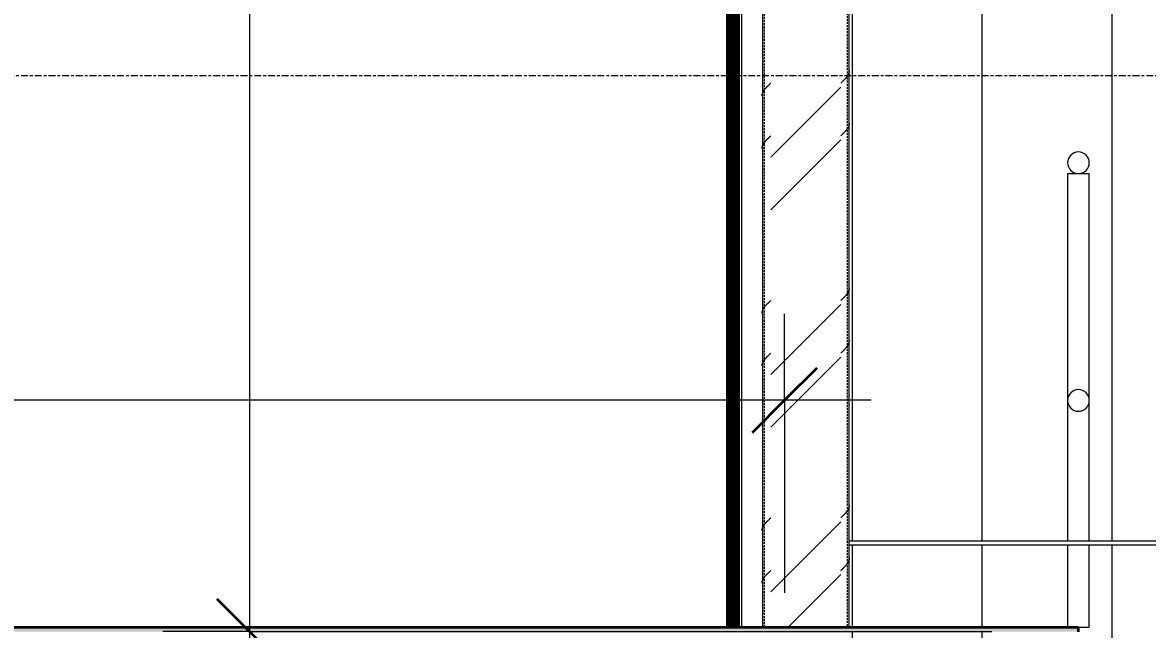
# Model space of a CAD drawing. Header units: centimetres. Extents: x -11896 to 2794, y -437 to 1921.
# Drawn here: x -2483.2 to -2222.9, y 387.4 to 527.8 of the extents above; entities that cross this region are included whole.
import ezdxf

# ---------------------------------------------------------------- set-up
doc = ezdxf.new("R2010")
doc.units = ezdxf.units.CM
doc.linetypes.add('Centre', pattern=[3.175, 0.635, -0.475, 1.59, -0.475])
doc.linetypes.add('Hidden', pattern=[0.714375, 0.47625, -0.238125])
for name, color, linetype, lineweight in [('A-ANNO-DIMS', 7, 'Continuous', 9), ('A-ANNO-DIMS-100', 7, 'Continuous', 9), ('A-FLOR', 7, 'Continuous', 9), ('A-FLOR-HRAL', 7, 'Continuous', 9), ('A-FLOR-LEVL', 7, 'Continuous', 9), ('A-WALL', 7, 'Continuous', 9), ('A-WALL-PATT', 7, 'Continuous', 35), ('S-COLS', 7, 'Continuous', 9)]:
    doc.layers.add(name, color=color, linetype=linetype, lineweight=lineweight)
doc.styles.add('Century Gothic_1', font='GOTHIC.TTF', dxfattribs={"height": 15})
doc.dimstyles.new('FCA_N_Cotas_E100', dxfattribs={"dimscale": 30.48, "dimtxt": 15.662524, "dimasz": 0.492126, "dimexe": 0.656168, "dimexo": 0.656168, "dimgap": 0.032808, "dimtad": 1, "dimlfac": 0.01, "dimrnd": 0.01, "dimzin": 0, "dimdsep": 46, "dimtxsty": 'Century Gothic_1', "dimblk1": 'OBLIQUE', "dimblk2": 'OBLIQUE', "dimsah": 1, "dimcen": 0.09, "dimdle": 0.656168, "dimazin": 2, "dimtfac": 1, "dimtdec": 4, "dimtix": 1, "dimtmove": 0, "dimatfit": 3, "dimfxl": 1, "dimtvp": 1, "dimtolj": 1, "dimtzin": 0, "dimarcsym": 2})
pattern_1 = [(90, (-3611.126, 712), (-30, 2e-15), [])]

# ---------------------------------------------------------------- blocks, each defined once
blk = doc.blocks.new('FP_169-Sección 2-2')
at = {"layer": 'S-COLS'}
blk.add_line((-3742.6, 387.86), (-3742.6, 801.54), dxfattribs=at)
at = {"layer": 'S-COLS', "color": 9, "true_color": 0xc0c0c0}
for p, q in [((-3743.04, 515.32), (-3743.01, 515.36)), ((-3743.01, 515.36), (-3742.98, 515.41)), ((-3742.98, 515.41), (-3742.95, 515.46)), ((-3742.95, 515.46), (-3742.91, 515.5)), ((-3742.91, 515.5), (-3742.88, 515.55)), ((-3742.88, 515.55), (-3742.85, 515.6)), ((-3742.85, 515.6), (-3742.83, 515.65)), ((-3742.83, 515.65), (-3742.8, 515.69)), ((-3742.8, 515.69), (-3742.77, 515.74)), ((-3742.77, 515.74), (-3742.75, 515.79)), ((-3742.75, 515.79), (-3742.72, 515.83)), ((-3742.72, 515.83), (-3742.7, 515.88)), ((-3742.7, 515.88), (-3742.68, 515.93)), ((-3742.68, 515.93), (-3742.66, 515.97)), ((-3742.66, 515.97), (-3742.64, 516.02)), ((-3742.64, 516.02), (-3742.62, 516.07)), ((-3742.62, 516.07), (-3742.6, 516.11)), ((-3742.6, 516.11), (-3742.59, 516.16)), ((-3742.59, 516.16), (-3742.57, 516.21)), ((-3742.57, 516.21), (-3742.56, 516.25)), ((-3742.56, 516.25), (-3742.55, 516.3)), ((-3742.55, 516.3), (-3742.54, 516.35)), ((-3742.54, 516.35), (-3742.53, 516.39)), ((-3742.53, 516.39), (-3742.52, 516.44)), ((-3742.52, 516.44), (-3742.51, 516.49)), ((-3742.51, 516.49), (-3742.5, 516.53)), ((-3742.5, 516.58), (-3742.49, 516.63)), ((-3742.5, 516.53), (-3742.5, 516.58)), ((-3742.49, 516.67), (-3742.49, 516.72)), ((-3742.49, 516.63), (-3742.49, 516.67)), ((-3744.51, 513.77), (-3744.46, 513.82)), ((-3744.46, 513.82), (-3744.41, 513.87)), ((-3744.41, 513.87), (-3744.36, 513.92)), ((-3744.36, 513.92), (-3744.31, 513.96)), ((-3744.31, 513.96), (-3744.26, 514.01)), ((-3744.26, 514.01), (-3744.21, 514.06)), ((-3744.21, 514.06), (-3744.16, 514.1)), ((-3744.16, 514.1), (-3744.11, 514.15)), ((-3744.11, 514.15), (-3744.06, 514.2)), ((-3744.06, 514.2), (-3744.02, 514.24)), ((-3744.02, 514.24), (-3743.97, 514.29)), ((-3743.97, 514.29), (-3743.92, 514.34)), ((-3743.92, 514.34), (-3743.87, 514.38)), ((-3743.87, 514.38), (-3743.83, 514.43)), ((-3743.83, 514.43), (-3743.78, 514.48)), ((-3743.78, 514.48), (-3743.73, 514.52)), ((-3743.73, 514.52), (-3743.69, 514.57)), ((-3743.69, 514.57), (-3743.64, 514.62)), ((-3743.64, 514.62), (-3743.6, 514.66)), ((-3743.6, 514.66), (-3743.55, 514.71)), ((-3743.55, 514.71), (-3743.51, 514.76)), ((-3743.51, 514.76), (-3743.47, 514.8)), ((-3743.47, 514.8), (-3743.43, 514.85)), ((-3743.43, 514.85), (-3743.38, 514.9)), ((-3743.38, 514.9), (-3743.34, 514.94)), ((-3743.34, 514.94), (-3743.3, 514.99)), ((-3743.3, 514.99), (-3743.26, 515.04)), ((-3743.26, 515.04), (-3743.23, 515.08)), ((-3743.23, 515.08), (-3743.19, 515.13)), ((-3743.19, 515.13), (-3743.15, 515.18)), ((-3743.15, 515.18), (-3743.11, 515.22)), ((-3743.11, 515.22), (-3743.08, 515.27)), ((-3743.08, 515.27), (-3743.04, 515.32)), ((-3743.78, 502.29), (-3743.73, 502.33)), ((-3743.73, 502.33), (-3743.69, 502.38)), ((-3743.69, 502.38), (-3743.64, 502.43)), ((-3743.64, 502.43), (-3743.6, 502.47)), ((-3743.6, 502.47), (-3743.55, 502.52)), ((-3743.55, 502.52), (-3743.51, 502.57)), ((-3743.51, 502.57), (-3743.47, 502.61)), ((-3743.47, 502.61), (-3743.43, 502.66)), ((-3743.43, 502.66), (-3743.38, 502.71)), ((-3743.38, 502.71), (-3743.34, 502.75)), ((-3743.34, 502.75), (-3743.3, 502.8)), ((-3743.3, 502.8), (-3743.26, 502.85)), ((-3743.26, 502.85), (-3743.23, 502.89)), ((-3743.23, 502.89), (-3743.19, 502.94)), ((-3743.19, 502.94), (-3743.15, 502.99)), ((-3743.15, 502.99), (-3743.11, 503.03)), ((-3743.11, 503.03), (-3743.08, 503.08)), ((-3743.08, 503.08), (-3743.04, 503.13)), ((-3743.04, 503.13), (-3743.01, 503.18)), ((-3743.01, 503.18), (-3742.98, 503.22)), ((-3742.98, 503.22), (-3742.95, 503.27)), ((-3742.95, 503.27), (-3742.91, 503.32)), ((-3742.91, 503.32), (-3742.88, 503.36)), ((-3742.88, 503.36), (-3742.85, 503.41)), ((-3742.85, 503.41), (-3742.83, 503.46)), ((-3742.83, 503.46), (-3742.8, 503.5)), ((-3742.8, 503.5), (-3742.77, 503.55)), ((-3742.77, 503.55), (-3742.75, 503.6)), ((-3742.75, 503.6), (-3742.72, 503.64)), ((-3742.72, 503.64), (-3742.7, 503.69)), ((-3742.7, 503.69), (-3742.68, 503.74)), ((-3742.68, 503.74), (-3742.66, 503.78)), ((-3742.66, 503.78), (-3742.64, 503.83)), ((-3742.64, 503.83), (-3742.62, 503.88)), ((-3742.62, 503.88), (-3742.6, 503.92)), ((-3742.6, 503.92), (-3742.59, 503.97)), ((-3742.59, 503.97), (-3742.57, 504.02)), ((-3742.57, 504.02), (-3742.56, 504.06)), ((-3742.56, 504.06), (-3742.55, 504.11)), ((-3742.55, 504.11), (-3742.54, 504.16)), ((-3742.54, 504.16), (-3742.53, 504.2)), ((-3742.53, 504.2), (-3742.52, 504.25)), ((-3742.52, 504.25), (-3742.51, 504.3)), ((-3742.51, 504.3), (-3742.5, 504.34)), ((-3742.5, 504.39), (-3742.49, 504.44)), ((-3742.5, 504.34), (-3742.5, 504.39)), ((-3742.49, 504.48), (-3742.49, 504.53)), ((-3742.49, 504.44), (-3742.49, 504.48)), ((-3744.51, 501.59), (-3744.46, 501.63)), ((-3744.46, 501.63), (-3744.41, 501.68)), ((-3744.41, 501.68), (-3744.36, 501.73)), ((-3744.36, 501.73), (-3744.31, 501.77)), ((-3744.31, 501.77), (-3744.26, 501.82)), ((-3744.26, 501.82), (-3744.21, 501.87)), ((-3744.21, 501.87), (-3744.16, 501.91)), ((-3744.16, 501.91), (-3744.11, 501.96)), ((-3744.11, 501.96), (-3744.06, 502.01)), ((-3744.06, 502.01), (-3744.02, 502.05)), ((-3744.02, 502.05), (-3743.97, 502.1)), ((-3743.97, 502.1), (-3743.92, 502.15)), ((-3743.92, 502.15), (-3743.87, 502.19)), ((-3743.87, 502.19), (-3743.83, 502.24)), ((-3743.83, 502.24), (-3743.78, 502.29)), ((-3742.59, 465.87), (-3742.57, 465.92)), ((-3742.57, 465.92), (-3742.56, 465.96)), ((-3742.56, 465.96), (-3742.55, 466.01)), ((-3742.55, 466.01), (-3742.54, 466.06)), ((-3742.54, 466.06), (-3742.53, 466.1)), ((-3742.53, 466.1), (-3742.52, 466.15)), ((-3742.52, 466.15), (-3742.51, 466.2)), ((-3742.51, 466.2), (-3742.5, 466.24)), ((-3742.5, 466.29), (-3742.49, 466.34)), ((-3742.5, 466.24), (-3742.5, 466.29)), ((-3742.49, 466.38), (-3742.49, 466.43)), ((-3742.49, 466.34), (-3742.49, 466.38)), ((-3744.51, 463.49), (-3744.46, 463.53)), ((-3744.46, 463.53), (-3744.41, 463.58)), ((-3744.41, 463.58), (-3744.36, 463.63)), ((-3744.36, 463.63), (-3744.31, 463.67)), ((-3744.31, 463.67), (-3744.26, 463.72)), ((-3744.26, 463.72), (-3744.21, 463.77)), ((-3744.21, 463.77), (-3744.16, 463.81)), ((-3744.16, 463.81), (-3744.11, 463.86)), ((-3744.11, 463.86), (-3744.06, 463.91)), ((-3744.06, 463.91), (-3744.02, 463.95)), ((-3744.02, 463.95), (-3743.97, 464)), ((-3743.97, 464), (-3743.92, 464.05)), ((-3743.92, 464.05), (-3743.87, 464.09)), ((-3743.87, 464.09), (-3743.83, 464.14)), ((-3743.83, 464.14), (-3743.78, 464.19)), ((-3743.78, 464.19), (-3743.73, 464.23)), ((-3743.73, 464.23), (-3743.69, 464.28)), ((-3743.69, 464.28), (-3743.64, 464.33)), ((-3743.64, 464.33), (-3743.6, 464.37)), ((-3743.6, 464.37), (-3743.55, 464.42)), ((-3743.55, 464.42), (-3743.51, 464.47)), ((-3743.51, 464.47), (-3743.47, 464.51)), ((-3743.47, 464.51), (-3743.43, 464.56)), ((-3743.43, 464.56), (-3743.38, 464.61)), ((-3743.38, 464.61), (-3743.34, 464.65)), ((-3743.34, 464.65), (-3743.3, 464.7)), ((-3743.3, 464.7), (-3743.26, 464.75)), ((-3743.26, 464.75), (-3743.23, 464.79)), ((-3743.23, 464.79), (-3743.19, 464.84)), ((-3743.19, 464.84), (-3743.15, 464.89)), ((-3743.15, 464.89), (-3743.11, 464.93)), ((-3743.11, 464.93), (-3743.08, 464.98)), ((-3743.08, 464.98), (-3743.04, 465.03)), ((-3743.04, 465.03), (-3743.01, 465.08)), ((-3743.01, 465.08), (-3742.98, 465.12)), ((-3742.98, 465.12), (-3742.95, 465.17)), ((-3742.95, 465.17), (-3742.91, 465.22)), ((-3742.91, 465.22), (-3742.88, 465.26)), ((-3742.88, 465.26), (-3742.85, 465.31)), ((-3742.85, 465.31), (-3742.83, 465.36)), ((-3742.83, 465.36), (-3742.8, 465.4)), ((-3742.8, 465.4), (-3742.77, 465.45)), ((-3742.77, 465.45), (-3742.75, 465.5)), ((-3742.75, 465.5), (-3742.72, 465.54)), ((-3742.72, 465.54), (-3742.7, 465.59)), ((-3742.7, 465.59), (-3742.68, 465.64)), ((-3742.68, 465.64), (-3742.66, 465.68)), ((-3742.66, 465.68), (-3742.64, 465.73)), ((-3742.64, 465.73), (-3742.62, 465.78)), ((-3742.62, 465.78), (-3742.6, 465.82)), ((-3742.6, 465.82), (-3742.59, 465.87)), ((-3743.04, 452.84), (-3743.01, 452.89)), ((-3743.01, 452.89), (-3742.98, 452.93)), ((-3742.98, 452.93), (-3742.95, 452.98)), ((-3742.95, 452.98), (-3742.91, 453.03)), ((-3742.91, 453.03), (-3742.88, 453.07)), ((-3742.88, 453.07), (-3742.85, 453.12)), ((-3742.85, 453.12), (-3742.83, 453.17)), ((-3742.83, 453.17), (-3742.8, 453.21)), ((-3742.8, 453.21), (-3742.77, 453.26)), ((-3742.77, 453.26), (-3742.75, 453.31)), ((-3742.75, 453.31), (-3742.72, 453.35)), ((-3742.72, 453.35), (-3742.7, 453.4)), ((-3742.7, 453.4), (-3742.68, 453.45)), ((-3742.68, 453.45), (-3742.66, 453.49)), ((-3742.66, 453.49), (-3742.64, 453.54)), ((-3742.64, 453.54), (-3742.62, 453.59)), ((-3742.62, 453.59), (-3742.6, 453.63)), ((-3742.6, 453.63), (-3742.59, 453.68)), ((-3742.59, 453.68), (-3742.57, 453.73)), ((-3742.57, 453.73), (-3742.56, 453.77)), ((-3742.56, 453.77), (-3742.55, 453.82)), ((-3742.55, 453.82), (-3742.54, 453.87)), ((-3742.54, 453.87), (-3742.53, 453.91)), ((-3742.53, 453.91), (-3742.52, 453.96)), ((-3742.52, 453.96), (-3742.51, 454.01)), ((-3742.51, 454.01), (-3742.5, 454.05)), ((-3742.5, 454.1), (-3742.49, 454.15)), ((-3742.5, 454.05), (-3742.5, 454.1)), ((-3742.49, 454.19), (-3742.49, 454.24)), ((-3742.49, 454.15), (-3742.49, 454.19)), ((-3744.51, 451.3), (-3744.46, 451.34)), ((-3744.46, 451.34), (-3744.41, 451.39)), ((-3744.41, 451.39), (-3744.36, 451.44)), ((-3744.36, 451.44), (-3744.31, 451.48)), ((-3744.31, 451.48), (-3744.26, 451.53)), ((-3744.26, 451.53), (-3744.21, 451.58)), ((-3744.21, 451.58), (-3744.16, 451.62)), ((-3744.16, 451.62), (-3744.11, 451.67)), ((-3744.11, 451.67), (-3744.06, 451.72)), ((-3744.06, 451.72), (-3744.02, 451.76)), ((-3744.02, 451.76), (-3743.97, 451.81)), ((-3743.97, 451.81), (-3743.92, 451.86)), ((-3743.92, 451.86), (-3743.87, 451.9)), ((-3743.87, 451.9), (-3743.83, 451.95)), ((-3743.83, 451.95), (-3743.78, 452)), ((-3743.78, 452), (-3743.73, 452.04)), ((-3743.73, 452.04), (-3743.69, 452.09)), ((-3743.69, 452.09), (-3743.64, 452.14)), ((-3743.64, 452.14), (-3743.6, 452.18)), ((-3743.6, 452.18), (-3743.55, 452.23)), ((-3743.55, 452.23), (-3743.51, 452.28)), ((-3743.51, 452.28), (-3743.47, 452.32)), ((-3743.47, 452.32), (-3743.43, 452.37)), ((-3743.43, 452.37), (-3743.38, 452.42)), ((-3743.38, 452.42), (-3743.34, 452.46)), ((-3743.34, 452.46), (-3743.3, 452.51)), ((-3743.3, 452.51), (-3743.26, 452.56)), ((-3743.26, 452.56), (-3743.23, 452.61)), ((-3743.23, 452.61), (-3743.19, 452.65)), ((-3743.19, 452.65), (-3743.15, 452.7)), ((-3743.15, 452.7), (-3743.11, 452.75)), ((-3743.11, 452.75), (-3743.08, 452.79)), ((-3743.08, 452.79), (-3743.04, 452.84)), ((-3743.87, 413.8), (-3743.83, 413.85)), ((-3743.83, 413.85), (-3743.78, 413.9)), ((-3743.78, 413.9), (-3743.73, 413.94)), ((-3743.73, 413.94), (-3743.69, 413.99)), ((-3743.69, 413.99), (-3743.64, 414.04)), ((-3743.64, 414.04), (-3743.6, 414.08)), ((-3743.6, 414.08), (-3743.55, 414.13)), ((-3743.55, 414.13), (-3743.51, 414.18)), ((-3743.51, 414.18), (-3743.47, 414.22)), ((-3743.47, 414.22), (-3743.43, 414.27)), ((-3743.43, 414.27), (-3743.38, 414.32)), ((-3743.38, 414.32), (-3743.34, 414.36)), ((-3743.34, 414.36), (-3743.3, 414.41)), ((-3743.3, 414.41), (-3743.26, 414.46)), ((-3743.26, 414.46), (-3743.23, 414.51)), ((-3743.23, 414.51), (-3743.19, 414.55)), ((-3743.19, 414.55), (-3743.15, 414.6)), ((-3743.15, 414.6), (-3743.11, 414.65)), ((-3743.11, 414.65), (-3743.08, 414.69)), ((-3743.08, 414.69), (-3743.04, 414.74)), ((-3743.04, 414.74), (-3743.01, 414.79)), ((-3743.01, 414.79), (-3742.98, 414.83)), ((-3742.98, 414.83), (-3742.95, 414.88)), ((-3742.95, 414.88), (-3742.91, 414.93)), ((-3742.91, 414.93), (-3742.88, 414.97)), ((-3742.88, 414.97), (-3742.85, 415.02)), ((-3742.85, 415.02), (-3742.83, 415.07)), ((-3742.83, 415.07), (-3742.8, 415.11)), ((-3742.8, 415.11), (-3742.77, 415.16)), ((-3742.77, 415.16), (-3742.75, 415.21)), ((-3742.75, 415.21), (-3742.72, 415.25)), ((-3742.72, 415.25), (-3742.7, 415.3)), ((-3742.7, 415.3), (-3742.68, 415.35)), ((-3742.68, 415.35), (-3742.66, 415.39)), ((-3742.66, 415.39), (-3742.64, 415.44)), ((-3742.64, 415.44), (-3742.62, 415.49)), ((-3742.62, 415.49), (-3742.6, 415.53)), ((-3742.6, 415.53), (-3742.59, 415.58)), ((-3742.59, 415.58), (-3742.57, 415.63)), ((-3742.57, 415.63), (-3742.56, 415.67)), ((-3742.56, 415.67), (-3742.55, 415.72)), ((-3742.55, 415.72), (-3742.54, 415.77)), ((-3742.54, 415.77), (-3742.53, 415.81)), ((-3742.53, 415.81), (-3742.52, 415.86)), ((-3742.52, 415.86), (-3742.51, 415.91)), ((-3742.51, 415.91), (-3742.5, 415.95)), ((-3742.5, 416), (-3742.49, 416.05)), ((-3742.5, 415.95), (-3742.5, 416)), ((-3742.49, 416.09), (-3742.49, 416.14)), ((-3742.49, 416.05), (-3742.49, 416.09)), ((-3744.51, 413.2), (-3744.46, 413.24)), ((-3744.46, 413.24), (-3744.41, 413.29)), ((-3744.41, 413.29), (-3744.36, 413.34)), ((-3744.36, 413.34), (-3744.31, 413.38)), ((-3744.31, 413.38), (-3744.26, 413.43)), ((-3744.26, 413.43), (-3744.21, 413.48)), ((-3744.21, 413.48), (-3744.16, 413.52)), ((-3744.16, 413.52), (-3744.11, 413.57)), ((-3744.11, 413.57), (-3744.06, 413.62)), ((-3744.06, 413.62), (-3744.02, 413.66)), ((-3744.02, 413.66), (-3743.97, 413.71)), ((-3743.97, 413.71), (-3743.92, 413.76)), ((-3743.92, 413.76), (-3743.87, 413.8)), ((-3742.59, 403.39), (-3742.57, 403.44)), ((-3742.57, 403.44), (-3742.56, 403.48)), ((-3742.56, 403.48), (-3742.55, 403.53)), ((-3742.55, 403.53), (-3742.54, 403.58)), ((-3742.54, 403.58), (-3742.53, 403.62)), ((-3742.53, 403.62), (-3742.52, 403.67)), ((-3742.52, 403.67), (-3742.51, 403.72)), ((-3742.51, 403.72), (-3742.5, 403.77)), ((-3742.5, 403.81), (-3742.49, 403.86)), ((-3742.5, 403.77), (-3742.5, 403.81)), ((-3742.49, 403.91), (-3742.49, 403.95)), ((-3742.49, 403.86), (-3742.49, 403.91)), ((-3744.51, 401.01), (-3744.46, 401.05)), ((-3744.46, 401.05), (-3744.41, 401.1)), ((-3744.41, 401.1), (-3744.36, 401.15)), ((-3744.36, 401.15), (-3744.31, 401.19)), ((-3744.31, 401.19), (-3744.26, 401.24)), ((-3744.26, 401.24), (-3744.21, 401.29)), ((-3744.21, 401.29), (-3744.16, 401.33)), ((-3744.16, 401.33), (-3744.11, 401.38)), ((-3744.11, 401.38), (-3744.06, 401.43)), ((-3744.06, 401.43), (-3744.02, 401.47)), ((-3744.02, 401.47), (-3743.97, 401.52)), ((-3743.97, 401.52), (-3743.92, 401.57)), ((-3743.92, 401.57), (-3743.87, 401.61)), ((-3743.87, 401.61), (-3743.83, 401.66)), ((-3743.83, 401.66), (-3743.78, 401.71)), ((-3743.78, 401.71), (-3743.73, 401.75)), ((-3743.73, 401.75), (-3743.69, 401.8)), ((-3743.69, 401.8), (-3743.64, 401.85)), ((-3743.64, 401.85), (-3743.6, 401.9)), ((-3743.6, 401.9), (-3743.55, 401.94)), ((-3743.55, 401.94), (-3743.51, 401.99)), ((-3743.51, 401.99), (-3743.47, 402.04)), ((-3743.47, 402.04), (-3743.43, 402.08)), ((-3743.43, 402.08), (-3743.38, 402.13)), ((-3743.38, 402.13), (-3743.34, 402.18)), ((-3743.34, 402.18), (-3743.3, 402.22)), ((-3743.3, 402.22), (-3743.26, 402.27)), ((-3743.26, 402.27), (-3743.23, 402.32)), ((-3743.23, 402.32), (-3743.19, 402.36)), ((-3743.19, 402.36), (-3743.15, 402.41)), ((-3743.15, 402.41), (-3743.11, 402.46)), ((-3743.11, 402.46), (-3743.08, 402.5)), ((-3743.08, 402.5), (-3743.04, 402.55)), ((-3743.04, 402.55), (-3743.01, 402.6)), ((-3743.01, 402.6), (-3742.98, 402.64)), ((-3742.98, 402.64), (-3742.95, 402.69)), ((-3742.95, 402.69), (-3742.91, 402.74)), ((-3742.91, 402.74), (-3742.88, 402.78)), ((-3742.88, 402.78), (-3742.85, 402.83)), ((-3742.85, 402.83), (-3742.83, 402.88)), ((-3742.83, 402.88), (-3742.8, 402.92)), ((-3742.8, 402.92), (-3742.77, 402.97)), ((-3742.77, 402.97), (-3742.75, 403.02)), ((-3742.75, 403.02), (-3742.72, 403.06)), ((-3742.72, 403.06), (-3742.7, 403.11)), ((-3742.7, 403.11), (-3742.68, 403.16)), ((-3742.68, 403.16), (-3742.66, 403.2)), ((-3742.66, 403.2), (-3742.64, 403.25)), ((-3742.64, 403.25), (-3742.62, 403.3)), ((-3742.62, 403.3), (-3742.6, 403.34)), ((-3742.6, 403.34), (-3742.59, 403.39))]:
    blk.add_line(p, q, dxfattribs=at)
blk = doc.blocks.new('FP_170-Sección 2-2')
at = {"layer": 'S-COLS'}
blk.add_line((-3762.6, 801.54), (-3762.6, 387.86), dxfattribs=at)
at = {"layer": 'S-COLS', "color": 9, "true_color": 0xc0c0c0}
for p, q in [((-3761.78, 512.7), (-3761.74, 512.75)), ((-3761.74, 512.75), (-3761.69, 512.79)), ((-3761.69, 512.79), (-3761.65, 512.84)), ((-3761.65, 512.84), (-3761.61, 512.89)), ((-3761.61, 512.89), (-3761.56, 512.93)), ((-3761.56, 512.93), (-3761.52, 512.98)), ((-3761.52, 512.98), (-3761.47, 513.03)), ((-3761.47, 513.03), (-3761.43, 513.07)), ((-3761.43, 513.07), (-3761.38, 513.12)), ((-3761.38, 513.12), (-3761.33, 513.17)), ((-3761.33, 513.17), (-3761.28, 513.21)), ((-3761.28, 513.21), (-3761.24, 513.26)), ((-3761.24, 513.26), (-3761.19, 513.31)), ((-3761.19, 513.31), (-3761.14, 513.35)), ((-3761.14, 513.35), (-3761.09, 513.4)), ((-3761.09, 513.4), (-3761.04, 513.45)), ((-3761.04, 513.45), (-3760.99, 513.49)), ((-3760.99, 513.49), (-3760.95, 513.54)), ((-3760.95, 513.54), (-3760.9, 513.59)), ((-3760.9, 513.59), (-3760.85, 513.63)), ((-3760.85, 513.63), (-3760.8, 513.68)), ((-3760.8, 513.68), (-3760.75, 513.73)), ((-3760.75, 513.73), (-3760.7, 513.77)), ((-3762.72, 510.88), (-3762.71, 510.92)), ((-3762.72, 510.83), (-3762.72, 510.88)), ((-3762.71, 510.97), (-3762.7, 511.02)), ((-3762.71, 510.92), (-3762.71, 510.97)), ((-3762.7, 511.06), (-3762.69, 511.11)), ((-3762.7, 511.02), (-3762.7, 511.06)), ((-3762.69, 511.11), (-3762.68, 511.16)), ((-3762.68, 511.16), (-3762.67, 511.2)), ((-3762.67, 511.2), (-3762.66, 511.25)), ((-3762.66, 511.25), (-3762.65, 511.3)), ((-3762.65, 511.3), (-3762.63, 511.34)), ((-3762.63, 511.34), (-3762.62, 511.39)), ((-3762.62, 511.39), (-3762.6, 511.44)), ((-3762.6, 511.44), (-3762.58, 511.48)), ((-3762.58, 511.48), (-3762.57, 511.53)), ((-3762.57, 511.53), (-3762.55, 511.58)), ((-3762.55, 511.58), (-3762.52, 511.62)), ((-3762.52, 511.62), (-3762.5, 511.67)), ((-3762.5, 511.67), (-3762.48, 511.72)), ((-3762.48, 511.72), (-3762.46, 511.76)), ((-3762.46, 511.76), (-3762.43, 511.81)), ((-3762.43, 511.81), (-3762.41, 511.86)), ((-3762.41, 511.86), (-3762.38, 511.9)), ((-3762.38, 511.9), (-3762.35, 511.95)), ((-3762.35, 511.95), (-3762.32, 512)), ((-3762.32, 512), (-3762.29, 512.04)), ((-3762.29, 512.04), (-3762.26, 512.09)), ((-3762.26, 512.09), (-3762.23, 512.14)), ((-3762.23, 512.14), (-3762.2, 512.18)), ((-3762.2, 512.18), (-3762.16, 512.23)), ((-3762.16, 512.23), (-3762.13, 512.28)), ((-3762.13, 512.28), (-3762.09, 512.32)), ((-3762.09, 512.32), (-3762.06, 512.37)), ((-3762.06, 512.37), (-3762.02, 512.42)), ((-3762.02, 512.42), (-3761.98, 512.47)), ((-3761.98, 512.47), (-3761.94, 512.51)), ((-3761.94, 512.51), (-3761.9, 512.56)), ((-3761.9, 512.56), (-3761.86, 512.61)), ((-3761.86, 512.61), (-3761.82, 512.65)), ((-3761.82, 512.65), (-3761.78, 512.7)), ((-3762.38, 499.71), (-3762.35, 499.76)), ((-3762.35, 499.76), (-3762.32, 499.81)), ((-3762.32, 499.81), (-3762.29, 499.85)), ((-3762.29, 499.85), (-3762.26, 499.9)), ((-3762.26, 499.9), (-3762.23, 499.95)), ((-3762.23, 499.95), (-3762.2, 500)), ((-3762.2, 500), (-3762.16, 500.04)), ((-3762.16, 500.04), (-3762.13, 500.09)), ((-3762.13, 500.09), (-3762.09, 500.14)), ((-3762.09, 500.14), (-3762.06, 500.18)), ((-3762.06, 500.18), (-3762.02, 500.23)), ((-3762.02, 500.23), (-3761.98, 500.28)), ((-3761.98, 500.28), (-3761.94, 500.32)), ((-3761.94, 500.32), (-3761.9, 500.37)), ((-3761.9, 500.37), (-3761.86, 500.42)), ((-3761.86, 500.42), (-3761.82, 500.46)), ((-3761.82, 500.46), (-3761.78, 500.51)), ((-3761.78, 500.51), (-3761.74, 500.56)), ((-3761.74, 500.56), (-3761.69, 500.6)), ((-3761.69, 500.6), (-3761.65, 500.65)), ((-3761.65, 500.65), (-3761.61, 500.7)), ((-3761.61, 500.7), (-3761.56, 500.74)), ((-3761.56, 500.74), (-3761.52, 500.79)), ((-3761.52, 500.79), (-3761.47, 500.84)), ((-3761.47, 500.84), (-3761.43, 500.88)), ((-3761.43, 500.88), (-3761.38, 500.93)), ((-3761.38, 500.93), (-3761.33, 500.98)), ((-3761.33, 500.98), (-3761.28, 501.02)), ((-3761.28, 501.02), (-3761.24, 501.07)), ((-3761.24, 501.07), (-3761.19, 501.12)), ((-3761.19, 501.12), (-3761.14, 501.16)), ((-3761.14, 501.16), (-3761.09, 501.21)), ((-3761.09, 501.21), (-3761.04, 501.26)), ((-3761.04, 501.26), (-3760.99, 501.3)), ((-3760.99, 501.3), (-3760.95, 501.35)), ((-3760.95, 501.35), (-3760.9, 501.4)), ((-3760.9, 501.4), (-3760.85, 501.44)), ((-3760.85, 501.44), (-3760.8, 501.49)), ((-3760.8, 501.49), (-3760.75, 501.54)), ((-3760.75, 501.54), (-3760.7, 501.58)), ((-3762.72, 498.69), (-3762.71, 498.73)), ((-3762.72, 498.64), (-3762.72, 498.69)), ((-3762.71, 498.78), (-3762.7, 498.83)), ((-3762.71, 498.73), (-3762.71, 498.78)), ((-3762.7, 498.87), (-3762.69, 498.92)), ((-3762.7, 498.83), (-3762.7, 498.87)), ((-3762.69, 498.92), (-3762.68, 498.97)), ((-3762.68, 498.97), (-3762.67, 499.01)), ((-3762.67, 499.01), (-3762.66, 499.06)), ((-3762.66, 499.06), (-3762.65, 499.11)), ((-3762.65, 499.11), (-3762.63, 499.15)), ((-3762.63, 499.15), (-3762.62, 499.2)), ((-3762.62, 499.2), (-3762.6, 499.25)), ((-3762.6, 499.25), (-3762.58, 499.29)), ((-3762.58, 499.29), (-3762.57, 499.34)), ((-3762.57, 499.34), (-3762.55, 499.39)), ((-3762.55, 499.39), (-3762.52, 499.43)), ((-3762.52, 499.43), (-3762.5, 499.48)), ((-3762.5, 499.48), (-3762.48, 499.53)), ((-3762.48, 499.53), (-3762.46, 499.57)), ((-3762.46, 499.57), (-3762.43, 499.62)), ((-3762.43, 499.62), (-3762.41, 499.67)), ((-3762.41, 499.67), (-3762.38, 499.71)), ((-3760.95, 463.25), (-3760.9, 463.3)), ((-3760.9, 463.3), (-3760.85, 463.34)), ((-3760.85, 463.34), (-3760.8, 463.39)), ((-3760.8, 463.39), (-3760.75, 463.44)), ((-3760.75, 463.44), (-3760.7, 463.48)), ((-3762.71, 460.68), (-3762.7, 460.73)), ((-3762.7, 460.77), (-3762.69, 460.82)), ((-3762.7, 460.73), (-3762.7, 460.77)), ((-3762.69, 460.82), (-3762.68, 460.87)), ((-3762.68, 460.87), (-3762.67, 460.91)), ((-3762.67, 460.91), (-3762.66, 460.96)), ((-3762.66, 460.96), (-3762.65, 461.01)), ((-3762.65, 461.01), (-3762.63, 461.05)), ((-3762.63, 461.05), (-3762.62, 461.1)), ((-3762.62, 461.1), (-3762.6, 461.15)), ((-3762.6, 461.15), (-3762.58, 461.19)), ((-3762.58, 461.19), (-3762.57, 461.24)), ((-3762.57, 461.24), (-3762.55, 461.29)), ((-3762.55, 461.29), (-3762.52, 461.33)), ((-3762.52, 461.33), (-3762.5, 461.38)), ((-3762.5, 461.38), (-3762.48, 461.43)), ((-3762.48, 461.43), (-3762.46, 461.47)), ((-3762.46, 461.47), (-3762.43, 461.52)), ((-3762.43, 461.52), (-3762.41, 461.57)), ((-3762.41, 461.57), (-3762.38, 461.61)), ((-3762.38, 461.61), (-3762.35, 461.66)), ((-3762.35, 461.66), (-3762.32, 461.71)), ((-3762.32, 461.71), (-3762.29, 461.75)), ((-3762.29, 461.75), (-3762.26, 461.8)), ((-3762.26, 461.8), (-3762.23, 461.85)), ((-3762.23, 461.85), (-3762.2, 461.9)), ((-3762.2, 461.9), (-3762.16, 461.94)), ((-3762.16, 461.94), (-3762.13, 461.99)), ((-3762.13, 461.99), (-3762.09, 462.04)), ((-3762.09, 462.04), (-3762.06, 462.08)), ((-3762.06, 462.08), (-3762.02, 462.13)), ((-3762.02, 462.13), (-3761.98, 462.18)), ((-3761.98, 462.18), (-3761.94, 462.22)), ((-3761.94, 462.22), (-3761.9, 462.27)), ((-3761.9, 462.27), (-3761.86, 462.32)), ((-3761.86, 462.32), (-3761.82, 462.36)), ((-3761.82, 462.36), (-3761.78, 462.41)), ((-3761.78, 462.41), (-3761.74, 462.46)), ((-3761.74, 462.46), (-3761.69, 462.5)), ((-3761.69, 462.5), (-3761.65, 462.55)), ((-3761.65, 462.55), (-3761.61, 462.6)), ((-3761.61, 462.6), (-3761.56, 462.64)), ((-3761.56, 462.64), (-3761.52, 462.69)), ((-3761.52, 462.69), (-3761.47, 462.74)), ((-3761.47, 462.74), (-3761.43, 462.78)), ((-3761.43, 462.78), (-3761.38, 462.83)), ((-3761.38, 462.83), (-3761.33, 462.88)), ((-3761.33, 462.88), (-3761.28, 462.92)), ((-3761.28, 462.92), (-3761.24, 462.97)), ((-3761.24, 462.97), (-3761.19, 463.02)), ((-3761.19, 463.02), (-3761.14, 463.06)), ((-3761.14, 463.06), (-3761.09, 463.11)), ((-3761.09, 463.11), (-3761.04, 463.16)), ((-3761.04, 463.16), (-3760.99, 463.2)), ((-3760.99, 463.2), (-3760.95, 463.25)), ((-3762.72, 460.59), (-3762.71, 460.63)), ((-3762.72, 460.54), (-3762.72, 460.59)), ((-3762.71, 460.63), (-3762.71, 460.68)), ((-3761.74, 450.27), (-3761.69, 450.31)), ((-3761.69, 450.31), (-3761.65, 450.36)), ((-3761.65, 450.36), (-3761.61, 450.41)), ((-3761.61, 450.41), (-3761.56, 450.45)), ((-3761.56, 450.45), (-3761.52, 450.5)), ((-3761.52, 450.5), (-3761.47, 450.55)), ((-3761.47, 450.55), (-3761.43, 450.59)), ((-3761.43, 450.59), (-3761.38, 450.64)), ((-3761.38, 450.64), (-3761.33, 450.69)), ((-3761.33, 450.69), (-3761.28, 450.73)), ((-3761.28, 450.73), (-3761.24, 450.78)), ((-3761.24, 450.78), (-3761.19, 450.83)), ((-3761.19, 450.83), (-3761.14, 450.87)), ((-3761.14, 450.87), (-3761.09, 450.92)), ((-3761.09, 450.92), (-3761.04, 450.97)), ((-3761.04, 450.97), (-3760.99, 451.01)), ((-3760.99, 451.01), (-3760.95, 451.06)), ((-3760.95, 451.06), (-3760.9, 451.11)), ((-3760.9, 451.11), (-3760.85, 451.16)), ((-3760.85, 451.16), (-3760.8, 451.2)), ((-3760.8, 451.2), (-3760.75, 451.25)), ((-3760.75, 451.25), (-3760.7, 451.3)), ((-3762.72, 448.4), (-3762.71, 448.44)), ((-3762.72, 448.35), (-3762.72, 448.4)), ((-3762.71, 448.49), (-3762.7, 448.54)), ((-3762.71, 448.44), (-3762.71, 448.49)), ((-3762.7, 448.58), (-3762.69, 448.63)), ((-3762.7, 448.54), (-3762.7, 448.58)), ((-3762.69, 448.63), (-3762.68, 448.68)), ((-3762.68, 448.68), (-3762.67, 448.72)), ((-3762.67, 448.72), (-3762.66, 448.77)), ((-3762.66, 448.77), (-3762.65, 448.82)), ((-3762.65, 448.82), (-3762.63, 448.86)), ((-3762.63, 448.86), (-3762.62, 448.91)), ((-3762.62, 448.91), (-3762.6, 448.96)), ((-3762.6, 448.96), (-3762.58, 449)), ((-3762.58, 449), (-3762.57, 449.05)), ((-3762.57, 449.05), (-3762.55, 449.1)), ((-3762.55, 449.1), (-3762.52, 449.14)), ((-3762.52, 449.14), (-3762.5, 449.19)), ((-3762.5, 449.19), (-3762.48, 449.24)), ((-3762.48, 449.24), (-3762.46, 449.28)), ((-3762.46, 449.28), (-3762.43, 449.33)), ((-3762.43, 449.33), (-3762.41, 449.38)), ((-3762.41, 449.38), (-3762.38, 449.43)), ((-3762.38, 449.43), (-3762.35, 449.47)), ((-3762.35, 449.47), (-3762.32, 449.52)), ((-3762.32, 449.52), (-3762.29, 449.57)), ((-3762.29, 449.57), (-3762.26, 449.61)), ((-3762.26, 449.61), (-3762.23, 449.66)), ((-3762.23, 449.66), (-3762.2, 449.71)), ((-3762.2, 449.71), (-3762.16, 449.75)), ((-3762.16, 449.75), (-3762.13, 449.8)), ((-3762.13, 449.8), (-3762.09, 449.85)), ((-3762.09, 449.85), (-3762.06, 449.89)), ((-3762.06, 449.89), (-3762.02, 449.94)), ((-3762.02, 449.94), (-3761.98, 449.99)), ((-3761.98, 449.99), (-3761.94, 450.03)), ((-3761.94, 450.03), (-3761.9, 450.08)), ((-3761.9, 450.08), (-3761.86, 450.13)), ((-3761.86, 450.13), (-3761.82, 450.17)), ((-3761.82, 450.17), (-3761.78, 450.22)), ((-3761.78, 450.22), (-3761.74, 450.27)), ((-3762.43, 411.23), (-3762.41, 411.28)), ((-3762.41, 411.28), (-3762.38, 411.33)), ((-3762.38, 411.33), (-3762.35, 411.37)), ((-3762.35, 411.37), (-3762.32, 411.42)), ((-3762.32, 411.42), (-3762.29, 411.47)), ((-3762.29, 411.47), (-3762.26, 411.51)), ((-3762.26, 411.51), (-3762.23, 411.56)), ((-3762.23, 411.56), (-3762.2, 411.61)), ((-3762.2, 411.61), (-3762.16, 411.65)), ((-3762.16, 411.65), (-3762.13, 411.7)), ((-3762.13, 411.7), (-3762.09, 411.75)), ((-3762.09, 411.75), (-3762.06, 411.79)), ((-3762.06, 411.79), (-3762.02, 411.84)), ((-3762.02, 411.84), (-3761.98, 411.89)), ((-3761.98, 411.89), (-3761.94, 411.93)), ((-3761.94, 411.93), (-3761.9, 411.98)), ((-3761.9, 411.98), (-3761.86, 412.03)), ((-3761.86, 412.03), (-3761.82, 412.07)), ((-3761.82, 412.07), (-3761.78, 412.12)), ((-3761.78, 412.12), (-3761.74, 412.17)), ((-3761.74, 412.17), (-3761.69, 412.21)), ((-3761.69, 412.21), (-3761.65, 412.26)), ((-3761.65, 412.26), (-3761.61, 412.31)), ((-3761.61, 412.31), (-3761.56, 412.35)), ((-3761.56, 412.35), (-3761.52, 412.4)), ((-3761.52, 412.4), (-3761.47, 412.45)), ((-3761.47, 412.45), (-3761.43, 412.49)), ((-3761.43, 412.49), (-3761.38, 412.54)), ((-3761.38, 412.54), (-3761.33, 412.59)), ((-3761.33, 412.59), (-3761.28, 412.63)), ((-3761.28, 412.63), (-3761.24, 412.68)), ((-3761.24, 412.68), (-3761.19, 412.73)), ((-3761.19, 412.73), (-3761.14, 412.77)), ((-3761.14, 412.77), (-3761.09, 412.82)), ((-3761.09, 412.82), (-3761.04, 412.87)), ((-3761.04, 412.87), (-3760.99, 412.91)), ((-3760.99, 412.91), (-3760.95, 412.96)), ((-3760.95, 412.96), (-3760.9, 413.01)), ((-3760.9, 413.01), (-3760.85, 413.06)), ((-3760.85, 413.06), (-3760.8, 413.1)), ((-3760.8, 413.1), (-3760.75, 413.15)), ((-3760.75, 413.15), (-3760.7, 413.2)), ((-3762.72, 410.3), (-3762.71, 410.34)), ((-3762.72, 410.25), (-3762.72, 410.3)), ((-3762.71, 410.39), (-3762.7, 410.44)), ((-3762.71, 410.34), (-3762.71, 410.39)), ((-3762.7, 410.48), (-3762.69, 410.53)), ((-3762.7, 410.44), (-3762.7, 410.48)), ((-3762.69, 410.53), (-3762.68, 410.58)), ((-3762.68, 410.58), (-3762.67, 410.62)), ((-3762.67, 410.62), (-3762.66, 410.67)), ((-3762.66, 410.67), (-3762.65, 410.72)), ((-3762.65, 410.72), (-3762.63, 410.76)), ((-3762.63, 410.76), (-3762.62, 410.81)), ((-3762.62, 410.81), (-3762.6, 410.86)), ((-3762.6, 410.86), (-3762.58, 410.9)), ((-3762.58, 410.9), (-3762.57, 410.95)), ((-3762.57, 410.95), (-3762.55, 411)), ((-3762.55, 411), (-3762.52, 411.04)), ((-3762.52, 411.04), (-3762.5, 411.09)), ((-3762.5, 411.09), (-3762.48, 411.14)), ((-3762.48, 411.14), (-3762.46, 411.18)), ((-3762.46, 411.18), (-3762.43, 411.23)), ((-3760.9, 400.82), (-3760.85, 400.87)), ((-3760.85, 400.87), (-3760.8, 400.91)), ((-3760.8, 400.91), (-3760.75, 400.96)), ((-3760.75, 400.96), (-3760.7, 401.01)), ((-3762.71, 398.2), (-3762.7, 398.25)), ((-3762.7, 398.29), (-3762.69, 398.34)), ((-3762.7, 398.25), (-3762.7, 398.29)), ((-3762.69, 398.34), (-3762.68, 398.39)), ((-3762.68, 398.39), (-3762.67, 398.43)), ((-3762.67, 398.43), (-3762.66, 398.48)), ((-3762.66, 398.48), (-3762.65, 398.53)), ((-3762.65, 398.53), (-3762.63, 398.57)), ((-3762.63, 398.57), (-3762.62, 398.62)), ((-3762.62, 398.62), (-3762.6, 398.67)), ((-3762.6, 398.67), (-3762.58, 398.71)), ((-3762.58, 398.71), (-3762.57, 398.76)), ((-3762.57, 398.76), (-3762.55, 398.81)), ((-3762.55, 398.81), (-3762.52, 398.86)), ((-3762.52, 398.86), (-3762.5, 398.9)), ((-3762.5, 398.9), (-3762.48, 398.95)), ((-3762.48, 398.95), (-3762.46, 399)), ((-3762.46, 399), (-3762.43, 399.04)), ((-3762.43, 399.04), (-3762.41, 399.09)), ((-3762.41, 399.09), (-3762.38, 399.14)), ((-3762.38, 399.14), (-3762.35, 399.18)), ((-3762.35, 399.18), (-3762.32, 399.23)), ((-3762.32, 399.23), (-3762.29, 399.28)), ((-3762.29, 399.28), (-3762.26, 399.32)), ((-3762.26, 399.32), (-3762.23, 399.37)), ((-3762.23, 399.37), (-3762.2, 399.42)), ((-3762.2, 399.42), (-3762.16, 399.46)), ((-3762.16, 399.46), (-3762.13, 399.51)), ((-3762.13, 399.51), (-3762.09, 399.56)), ((-3762.09, 399.56), (-3762.06, 399.6)), ((-3762.06, 399.6), (-3762.02, 399.65)), ((-3762.02, 399.65), (-3761.98, 399.7)), ((-3761.98, 399.7), (-3761.94, 399.74)), ((-3761.94, 399.74), (-3761.9, 399.79)), ((-3761.9, 399.79), (-3761.86, 399.84)), ((-3761.86, 399.84), (-3761.82, 399.88)), ((-3761.82, 399.88), (-3761.78, 399.93)), ((-3761.78, 399.93), (-3761.74, 399.98)), ((-3761.74, 399.98), (-3761.69, 400.02)), ((-3761.69, 400.02), (-3761.65, 400.07)), ((-3761.65, 400.07), (-3761.61, 400.12)), ((-3761.61, 400.12), (-3761.56, 400.16)), ((-3761.56, 400.16), (-3761.52, 400.21)), ((-3761.52, 400.21), (-3761.47, 400.26)), ((-3761.47, 400.26), (-3761.43, 400.3)), ((-3761.43, 400.3), (-3761.38, 400.35)), ((-3761.38, 400.35), (-3761.33, 400.4)), ((-3761.33, 400.4), (-3761.28, 400.44)), ((-3761.28, 400.44), (-3761.24, 400.49)), ((-3761.24, 400.49), (-3761.19, 400.54)), ((-3761.19, 400.54), (-3761.14, 400.59)), ((-3761.14, 400.59), (-3761.09, 400.63)), ((-3761.09, 400.63), (-3761.04, 400.68)), ((-3761.04, 400.68), (-3760.99, 400.73)), ((-3760.99, 400.73), (-3760.95, 400.77)), ((-3760.95, 400.77), (-3760.9, 400.82)), ((-3762.72, 398.11), (-3762.71, 398.15)), ((-3762.72, 398.06), (-3762.72, 398.11)), ((-3762.71, 398.15), (-3762.71, 398.2))]:
    blk.add_line(p, q, dxfattribs=at)
blk = doc.blocks.new('HSS Rectangular-Column - 200 x 200-1657675-Sección 2-2')
at = {"layer": 'S-COLS', "true_color": 0xc0c0c0}
h = blk.add_hatch(dxfattribs=at)
h.set_pattern_fill('FP_7', color=9, style=0, pattern_type=2)
h.set_pattern_definition([(45, (-5061.785, 712), (-25.1447, 25.1447), []), (45, (-5061.785, 750.1), (-25.1447, 25.1447), [])])
h.paths.add_polyline_path([(-3756.08, 387.86), (-3744.51, 387.86), (-3744.51, 801.54), (-3760.7, 801.54), (-3760.7, 387.86)])
at = {"layer": 'S-COLS', "linetype": 'Hidden'}
for p, q in [((-3762.2, 387.86), (-3762.2, 801.54)), ((-3743, 801.54), (-3743, 387.86))]:
    blk.add_line(p, q, dxfattribs=at)
at = {"layer": 'S-COLS'}
for name in ['FP_170-Sección 2-2', 'FP_169-Sección 2-2']:
    blk.add_blockref(name, (0, 0), dxfattribs=at)
blk = doc.blocks.new('Railing - 50mm-1659740-Sección 2-2')
at = {"layer": 'A-FLOR-HRAL'}
for p, q in [((-3692.03, 492.86), (-3692.03, 407.86)), ((-3692.03, 492.86), (-3687.03, 492.86)), ((-3687.03, 407.86), (-3687.03, 492.86)), ((-3692.03, 406.86), (-3692.03, 387.86)), ((-3687.03, 387.86), (-3687.03, 406.86)), ((-3687.03, 387.86), (-3689.53, 387.86))]:
    blk.add_line(p, q, dxfattribs=at)
blk = doc.blocks.new('Railing - Railing-1659731-Sección 2-2')
at = {"layer": 'A-FLOR-HRAL'}
for centre, start, end in [((-3689.53, 495.36), 0, 180), ((-3689.53, 495.36), 180, 0), ((-3689.53, 440.36), 0, 180), ((-3689.53, 440.36), 180, 0)]:
    blk.add_arc(centre, 2.5, start, end, dxfattribs=at)
blk.add_blockref('Railing - 50mm-1659740-Sección 2-2', (0, 0))
blk = doc.blocks.new('DIMBLOCK30-Sección 2-2')
at = {"layer": 'A-ANNO-DIMS-100', "lineweight": 35}
for p, q in [((-2430.67, 777.75), (-2438.17, 785.25)), ((-2430.67, 777.75), (-2423.17, 770.25)), ((-2430.67, 386.86), (-2438.17, 394.36)), ((-2430.67, 386.86), (-2423.17, 379.36))]:
    blk.add_line(p, q, dxfattribs=at)
at = {"layer": 'A-ANNO-DIMS-100'}
for p, q in [((-2430.67, 777.75), (-2450.67, 777.75)), ((-2430.67, 777.75), (-2430.67, 386.86)), ((-2430.67, 777.75), (-2327.84, 777.75)), ((-2430.67, 386.86), (-2450.67, 386.86)), ((-2430.67, 386.86), (-2258.88, 386.86))]:
    blk.add_line(p, q, dxfattribs=at)
at = {"layer": 'A-ANNO-DIMS-100', "color": 0, "insert": (-2450.89, 561.92), "char_height": 15, "width": 48.9267, "attachment_point": 1, "rotation": 90, "line_spacing_factor": 0.984502, "style": 'Century Gothic_1'}
blk.add_mtext('3.91', dxfattribs=at)
blk = doc.blocks.new('_Oblique')
at = {"color": 0, "linetype": 'ByBlock', "lineweight": -2}
blk.add_line((-0.5, -0.5), (0.5, 0.5), dxfattribs=at)
blk = doc.blocks.new('DIMBLOCK31-Sección 2-2')
at = {"layer": 'A-ANNO-DIMS-100', "lineweight": 35}
for p, q in [((-2430.67, 386.86), (-2438.17, 394.36)), ((-2430.67, 386.86), (-2423.17, 379.36)), ((-2430.67, 94), (-2438.17, 101.5)), ((-2430.67, 94), (-2423.17, 86.5))]:
    blk.add_line(p, q, dxfattribs=at)
at = {"layer": 'A-ANNO-DIMS-100'}
for p, q in [((-2430.67, 386.86), (-2450.67, 386.86)), ((-2430.67, 386.86), (-2430.67, 74)), ((-2430.67, 386.86), (-2258.88, 386.86)), ((-2430.67, 94), (-3209.08, 94)), ((-2430.67, 94), (-2410.67, 94))]:
    blk.add_line(p, q, dxfattribs=at)
at = {"layer": 'A-ANNO-DIMS-100', "color": 0, "insert": (-2450.89, 220.04), "char_height": 15, "width": 48.9267, "attachment_point": 1, "rotation": 90, "line_spacing_factor": 0.984502, "style": 'Century Gothic_1'}
blk.add_mtext('2.93', dxfattribs=at)
blk = doc.blocks.new('DIMBLOCK33-Sección 2-2')
at = {"layer": 'A-ANNO-DIMS-100'}
for p, q in [((-2301.94, 841.89), (-2301.94, 861.89)), ((-1595.21, 841.89), (-1595.21, 861.89)), ((-1595.21, 841.89), (-2321.94, 841.89)), ((-2301.94, 841.89), (-2301.94, 821.54)), ((-1595.21, 841.89), (-1595.21, 426.86))]:
    blk.add_line(p, q, dxfattribs=at)
at = {"layer": 'A-ANNO-DIMS-100', "lineweight": 35}
for p, q in [((-2301.94, 841.89), (-2294.44, 849.39)), ((-1595.21, 841.89), (-1587.71, 849.39)), ((-2301.94, 841.89), (-2309.44, 834.39)), ((-1595.21, 841.89), (-1602.71, 834.39))]:
    blk.add_line(p, q, dxfattribs=at)
at = {"layer": 'A-ANNO-DIMS-100', "color": 0, "insert": (-1968.96, 862.11), "char_height": 15, "width": 48.9267, "attachment_point": 1, "line_spacing_factor": 0.984502, "style": 'Century Gothic_1'}
blk.add_mtext('7.07', dxfattribs=at)
blk = doc.blocks.new('DIMBLOCK35-Sección 2-2')
at = {"layer": 'A-ANNO-DIMS-100'}
for p, q in [((-2734.93, 440.39), (-2734.93, 460.39)), ((-2306.84, 440.39), (-2306.84, 460.39)), ((-2286.84, 440.39), (-2734.93, 440.39)), ((-2734.93, 440.39), (-2734.93, 395.86)), ((-2306.84, 440.39), (-2306.84, 395.86))]:
    blk.add_line(p, q, dxfattribs=at)
at = {"layer": 'A-ANNO-DIMS-100', "lineweight": 35}
for p, q in [((-2734.93, 440.39), (-2727.43, 447.89)), ((-2306.84, 440.39), (-2299.34, 447.89)), ((-2734.93, 440.39), (-2742.43, 432.89)), ((-2306.84, 440.39), (-2314.34, 432.89))]:
    blk.add_line(p, q, dxfattribs=at)
at = {"layer": 'A-ANNO-DIMS-100', "color": 0, "insert": (-2541.27, 460.62), "char_height": 15, "width": 48.9267, "attachment_point": 1, "line_spacing_factor": 0.984502, "style": 'Century Gothic_1'}
blk.add_mtext('4.28', dxfattribs=at)

msp = doc.modelspace()

# ---------------------------------------------------------------- hatches: boundary and pattern name
at = {"layer": 'A-FLOR', "true_color": 0x9a9a9a}
msp.add_hatch(color=253, dxfattribs=at).paths.add_polyline_path([(-2269.9, 386.859), (-2238.875, 386.859), (-2238.875, 387.859), (-3524.545, 387.859), (-3524.545, 386.859), (-2290.196, 386.859)])
at = {"layer": 'A-WALL-PATT', "lineweight": 9, "true_color": 0xc0c0c0}
h = msp.add_hatch(dxfattribs=at)
h.set_pattern_fill('FP_22', color=9, style=0, pattern_type=2)
h.set_pattern_definition(pattern_1)
h.paths.add_polyline_path([(-2291.944, 407.859), (-2241.375, 407.859), (-2241.375, 492.859), (-2236.375, 492.859), (-2236.375, 407.859), (-1614.039, 407.859), (-1614.039, 777.753), (-2291.944, 777.753), (-2291.944, 432.819)])
h.paths.add_polyline_path([(-2239.5, 492.981), (-2239.648, 492.981), (-2240.898, 493.889), (-2241.375, 495.359), (-2240.898, 496.828), (-2239.5, 497.736), (-2238.103, 497.736), (-2236.853, 496.828), (-2236.375, 495.359), (-2236.853, 493.889), (-2238.251, 492.981), (-2238.875, 492.981)])
h = msp.add_hatch(dxfattribs=at)
h.set_pattern_fill('FP_50', color=9, style=0, pattern_type=2)
h.set_pattern_definition([(90, (-2316.59396, 712.001), (-0.31063, 2e-17), [])])
h.paths.add_polyline_path([(-2317.299, 387.859), (-2317.299, 658.266), (-2320.28, 658.266), (-2320.28, 387.859)])
h = msp.add_hatch(dxfattribs=at)
h.set_pattern_fill('FP_22', color=9, style=0, pattern_type=2)
h.set_pattern_definition(pattern_1)
h.paths.add_polyline_path([(-2297.598, 94), (-2145.78, 94), (-2145.78, 358.4), (-1970.909, 358.4), (-1970.909, 374.922), (-1705.363, 374.922), (-1705.363, 94), (-1595.709, 94), (-1595.709, 406.859), (-1703.199, 406.859), (-1703.199, 397.859), (-1823.199, 397.859), (-1823.199, 406.859), (-2236.375, 406.859), (-2236.375, 387.859), (-2238.875, 387.859), (-2238.875, 386.859), (-2297.598, 386.859), (-2297.598, 97.793)])
h.paths.add_polyline_path([(-2187.486, 195.335), (-2187.486, 195.467), (-2188.34, 195.335), (-2201.907, 195.393), (-2202.231, 195.469), (-2202.231, 195.341), (-2202.665, 195.521), (-2202.851, 195.97), (-2202.851, 241.301), (-2202.242, 243.933), (-2200.833, 245.934), (-2198.864, 247.234), (-2197.546, 247.534), (-2196.52, 247.723), (-2196.586, 248.893), (-2198.233, 248.893), (-2198.233, 249.332), (-2202.851, 249.436), (-2202.851, 249.611), (-2203.151, 249.553), (-2203.151, 249.364), (-2204.666, 249.05), (-2205.327, 248.853), (-2206.73, 247.783), (-2207.36, 246.716), (-2207.457, 245.215), (-2206.749, 239.266), (-2205.226, 221.515), (-2203.808, 213.745), (-2207.477, 213.547), (-2207.452, 217.802), (-2207.409, 222.245), (-2207.597, 224.803), (-2207.478, 224.827), (-2209.012, 242.68), (-2209.315, 244.991), (-2209.293, 245.016), (-2209.268, 246.064), (-2209.128, 247.416), (-2207.858, 249.422), (-2205.868, 250.644), (-2204.246, 251.109), (-2203.151, 251.103), (-2203.151, 250.958), (-2202.851, 250.958), (-2202.851, 251.237), (-2198.233, 251.346), (-2198.233, 251.958), (-2184.691, 255.335), (-2184.691, 254.7), (-2185.659, 253.732), (-2192.967, 251.91), (-2192.967, 250.833), (-2184.691, 248.923), (-2184.691, 247.653), (-2193.183, 249.499), (-2193.296, 247.723), (-2192.814, 247.645), (-2190.753, 247.208), (-2189.005, 246.032), (-2188.644, 245.725), (-2187.332, 243.738), (-2186.851, 241.301), (-2186.961, 195.705), (-2187.185, 195.46), (-2187.473, 195.341)])
h.paths.add_polyline_path([(-2194.556, 247.723), (-2194.556, 247.628), (-2194.47, 247.601)])
h.paths.add_polyline_path([(-2193.909, 247.578), (-2194.081, 247.723), (-2194.081, 247.617), (-2193.966, 247.591)])
h.paths.add_polyline_path([(-2195.679, 247.596), (-2195.441, 247.723), (-2195.736, 247.723)])
h.paths.add_polyline_path([(-2241.375, 387.859), (-2241.375, 406.859), (-2291.944, 406.859), (-2291.944, 387.859), (-2269.9, 387.859)])

# ---------------------------------------------------------------- linework, layer by layer
at = {"layer": 'A-FLOR', "color": 8, "true_color": 0x808080}
for p, q in [((-2291.948, 407.859), (-1595.215, 407.859)), ((-1595.215, 406.859), (-2291.948, 406.859))]:
    msp.add_line(p, q, dxfattribs=at)
at = {"layer": 'A-FLOR', "lineweight": 35}
for p, q in [((-2238.875, 387.859), (-3524.545, 387.859)), ((-2238.875, 386.859), (-2238.875, 387.859))]:
    msp.add_line(p, q, dxfattribs=at)
at = {"layer": 'A-FLOR-LEVL', "color": 253, "linetype": 'Centre', "true_color": 0xaaaaaa}
msp.add_line((-4027.666, 515.53), (1679.934, 515.53), dxfattribs=at)
at = {"layer": 'A-WALL'}
for p, q in [((-2320.28, 658.266), (-2320.28, 387.859)), ((-2317.299, 387.859), (-2317.299, 658.266)), ((-2316.799, 658.266), (-2316.799, 387.859))]:
    msp.add_line(p, q, dxfattribs=at)

# ---------------------------------------------------------------- block references
at = {"layer": 'A-FLOR-HRAL'}
msp.add_blockref('Railing - Railing-1659731-Sección 2-2', (1450.659, 0), dxfattribs=at)
at = {"layer": 'S-COLS'}
msp.add_blockref('HSS Rectangular-Column - 200 x 200-1657675-Sección 2-2', (1450.659, 0), dxfattribs=at)

# ---------------------------------------------------------------- dimensions: what is measured, and where the dimension line sits
at = {"layer": 'A-ANNO-DIMS'}
for base, p1, p2, override, picture, middle in [((-2301.944, 841.888), (-1595.209, 406.859), (-2301.944, 801.545), {"dimpost": '<>', "dimfxl": 809.475257}, 'DIMBLOCK33-Sección 2-2', (-1948.577, 850.766)), ((-2734.929, 440.395), (-2306.844, 375.859), (-2734.929, 375.859), {"dimpost": '<>', "dimfxl": 428.085715}, 'DIMBLOCK35-Sección 2-2', (-2520.886, 449.272))]:
    dim = msp.add_linear_dim(base=base, p1=p1, p2=p2, dimstyle='FCA_N_Cotas_E100', override=override, dxfattribs=at)
    dim.commit()
    dim.dimension.update_dxf_attribs({"geometry": picture, "text_midpoint": middle})
for base, p1, p2, override, picture, middle in [((-2430.668, 386.859), (-2307.844, 777.753), (-2238.875, 386.859), {"dimpost": '<>', "dimfxl": 396.932199}, 'DIMBLOCK30-Sección 2-2', (-2439.545, 582.306)), ((-2430.668, 94), (-2238.875, 386.859), (-3229.083, 94), {"dimpost": '<>', "dimfxl": 1032.606836}, 'DIMBLOCK31-Sección 2-2', (-2439.545, 240.429))]:
    dim = msp.add_linear_dim(base=base, p1=p1, p2=p2, angle=90, dimstyle='FCA_N_Cotas_E100', override=override, dxfattribs=at)
    dim.commit()
    dim.dimension.update_dxf_attribs({"geometry": picture, "text_midpoint": middle})

doc.saveas('drawing.dxf')
